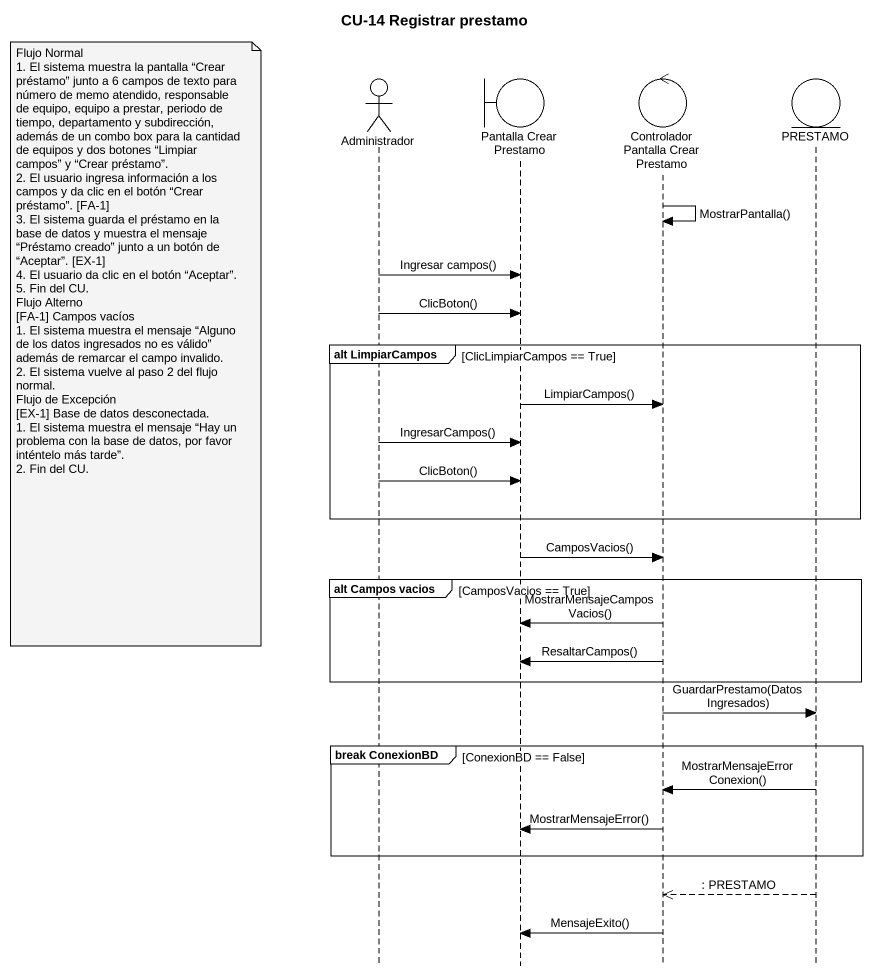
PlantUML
@startuml
title CU-14 Registrar prestamo
hide footbox
actor Administrador
boundary "Pantalla Crear Prestamo" as Pantalla_Crear_Prestamo
control "Controlador Pantalla Crear Prestamo" as Controlador_Pantalla_Crear
entity PRESTAMO

Controlador_Pantalla_Crear -> Controlador_Pantalla_Crear : MostrarPantalla()
Administrador -> Pantalla_Crear_Prestamo : Ingresar campos()
Administrador -> Pantalla_Crear_Prestamo : ClicBoton()
note left of Administrador
  Flujo Normal
  1. El sistema muestra la pantalla “Crear préstamo” junto a 6 campos de texto para número de memo atendido, responsable de equipo, equipo a prestar, periodo de tiempo, departamento y subdirección, además de un combo box para la cantidad de equipos y dos botones “Limpiar campos” y “Crear préstamo”.
  2. El usuario ingresa información a los campos y da clic en el botón “Crear préstamo”. [FA-1]
  3. El sistema guarda el préstamo en la base de datos y muestra el mensaje “Préstamo creado” junto a un botón de “Aceptar”. [EX-1]
  4. El usuario da clic en el botón “Aceptar”.
  5. Fin del CU.
  Flujo Alterno
  [FA-1] Campos vacíos
  1. El sistema muestra el mensaje “Alguno de los datos ingresados no es válido” además de remarcar el campo invalido.
  2. El sistema vuelve al paso 2 del flujo normal.
  Flujo de Excepción
  [EX-1] Base de datos desconectada.
  1. El sistema muestra el mensaje “Hay un problema con la base de datos, por favor inténtelo más tarde”.
  2. Fin del CU.
end note
group alt LimpiarCampos [ClicLimpiarCampos == True]
  Pantalla_Crear_Prestamo -> Controlador_Pantalla_Crear : LimpiarCampos()
  Administrador -> Pantalla_Crear_Prestamo : IngresarCampos()
  Administrador -> Pantalla_Crear_Prestamo : ClicBoton()
end
Pantalla_Crear_Prestamo -> Controlador_Pantalla_Crear : CamposVacios()
group alt Campos vacios [CamposVacios == True]
  Controlador_Pantalla_Crear -> Pantalla_Crear_Prestamo : MostrarMensajeCamposVacios()
  Controlador_Pantalla_Crear -> Pantalla_Crear_Prestamo : ResaltarCampos()
end
Controlador_Pantalla_Crear -> PRESTAMO : GuardarPrestamo(DatosIngresados)
group break ConexionBD [ConexionBD == False]
  PRESTAMO -> Controlador_Pantalla_Crear : MostrarMensajeErrorConexion()
  Controlador_Pantalla_Crear -> Pantalla_Crear_Prestamo : MostrarMensajeError()
end
PRESTAMO -->> Controlador_Pantalla_Crear : : PRESTAMO
Controlador_Pantalla_Crear -> Pantalla_Crear_Prestamo : MensajeExito()
@enduml
